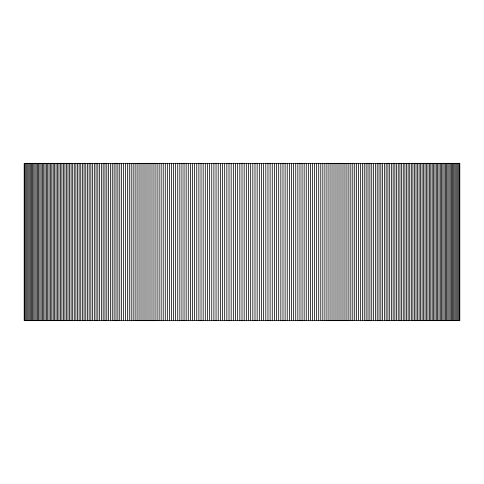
<?xml version="1.0" encoding="UTF-8"?>
<svg xmlns="http://www.w3.org/2000/svg" width="484" height="484" viewBox="0 0 484 484"><rect width="100%" height="100%" fill="white"/><g stroke="black" fill="none" stroke-linecap="round" stroke-linejoin="round"><path stroke-width="0.73" d="M459.147 163.35L459.147 320.65M458.088 163.35L458.088 320.65M457.011 163.35L457.011 320.65M455.922 163.35L455.922 320.65M454.815 163.35L454.815 320.65M453.689 163.35L453.689 320.65M452.546 163.35L452.546 320.65M451.39 163.35L451.39 320.65M450.217 163.35L450.217 320.65M449.031 163.35L449.031 320.65M447.827 163.35L447.827 320.65M446.611 163.35L446.611 320.65M445.371 163.35L445.371 320.65M444.124 163.35L444.124 320.65M442.86 163.35L442.86 320.65M441.577 163.35L441.577 320.65M440.283 163.35L440.283 320.65M438.97 163.35L438.97 320.65M437.645 163.35L437.645 320.65M436.302 163.35L436.302 320.65M434.947 163.35L434.947 320.65M433.573 163.35L433.573 320.65M432.188 163.35L432.188 320.65M430.79 163.35L430.79 320.65M429.375 163.35L429.375 320.65M427.947 163.35L427.947 320.65M426.501 163.35L426.501 320.65M425.049 163.35L425.049 320.65M423.579 163.35L423.579 320.65M422.09 163.35L422.09 320.65M420.596 163.35L420.596 320.65M419.084 163.35L419.084 320.65M417.553 163.35L417.553 320.65M416.016 163.35L416.016 320.65M414.467 163.35L414.467 320.65M412.9 163.35L412.9 320.65M411.321 163.35L411.321 320.65M409.73 163.35L409.73 320.65M408.127 163.35L408.127 320.65M406.512 163.35L406.512 320.65M404.884 163.35L404.884 320.65M403.239 163.35L403.239 320.65M401.587 163.35L401.587 320.65M399.923 163.35L399.923 320.65M398.241 163.35L398.241 320.65M396.553 163.35L396.553 320.65M394.853 163.35L394.853 320.65M393.141 163.35L393.141 320.65M391.417 163.35L391.417 320.65M389.68 163.35L389.68 320.65M387.932 163.35L387.932 320.65M386.171 163.35L386.171 320.65M384.405 163.35L384.405 320.65M382.626 163.35L382.626 320.65M380.835 163.35L380.835 320.65M379.032 163.35L379.032 320.65M377.217 163.35L377.217 320.65M375.396 163.35L375.396 320.65M373.563 163.35L373.563 320.65M371.724 163.35L371.724 320.65M369.873 163.35L369.873 320.65M368.009 163.35L368.009 320.65M366.134 163.35L366.134 320.65M364.258 163.35L364.258 320.65M362.365 163.35L362.365 320.65M360.465 163.35L360.465 320.65M358.559 163.35L358.559 320.65M356.641 163.35L356.641 320.65M354.711 163.35L354.711 320.65M352.782 163.35L352.782 320.65M350.833 163.35L350.833 320.65M348.885 163.35L348.885 320.65M346.925 163.35L346.925 320.65M344.959 163.35L344.959 320.65M342.981 163.35L342.981 320.65M340.996 163.35L340.996 320.65M339.006 163.35L339.006 320.65M337.009 163.35L337.009 320.65M335.007 163.35L335.007 320.65M332.992 163.35L332.992 320.65M330.971 163.35L330.971 320.65M328.945 163.35L328.945 320.65M326.912 163.35L326.912 320.65M324.873 163.35L324.873 320.65M322.828 163.35L322.828 320.65M320.777 163.35L320.777 320.65M318.72 163.35L318.72 320.65M316.657 163.35L316.657 320.65M314.588 163.35L314.588 320.65M312.513 163.35L312.513 320.65M310.432 163.35L310.432 320.65M308.35 163.35L308.35 320.65M306.257 163.35L306.257 320.65M304.164 163.35L304.164 320.65M302.064 163.35L302.064 320.65M299.959 163.35L299.959 320.65M297.848 163.35L297.848 320.65M295.736 163.35L295.736 320.65M293.619 163.35L293.619 320.65M291.495 163.35L291.495 320.65M289.372 163.35L289.372 320.65M287.242 163.35L287.242 320.65M285.112 163.35L285.112 320.65M282.977 163.35L282.977 320.65M280.841 163.35L280.841 320.65M278.699 163.35L278.699 320.65M276.552 163.35L276.552 320.65M274.404 163.35L274.404 320.65M272.256 163.35L272.256 320.65M270.108 163.35L270.108 320.65M267.954 163.35L267.954 320.65M265.795 163.35L265.795 320.65M263.641 163.35L263.641 320.65M261.481 163.35L261.481 320.65M259.321 163.35L259.321 320.65M257.155 163.35L257.155 320.65M254.995 163.35L254.995 320.65M252.829 163.35L252.829 320.65M250.664 163.35L250.664 320.65M248.498 163.35L248.498 320.65M246.332 163.35L246.332 320.65M244.166 163.35L244.166 320.65M242 163.35L242 320.65M239.834 163.35L239.834 320.65M237.668 163.35L237.668 320.65M235.502 163.35L235.502 320.65M233.336 163.35L233.336 320.65M231.171 163.35L231.171 320.65M229.005 163.35L229.005 320.65M226.845 163.35L226.845 320.65M224.679 163.35L224.679 320.65M222.519 163.35L222.519 320.65M220.359 163.35L220.359 320.65M218.205 163.35L218.205 320.65M216.046 163.35L216.046 320.65M213.892 163.35L213.892 320.65M211.744 163.35L211.744 320.65M209.596 163.35L209.596 320.65M207.448 163.35L207.448 320.65M205.301 163.35L205.301 320.65M203.159 163.35L203.159 320.65M201.023 163.35L201.023 320.65M198.888 163.35L198.888 320.65M196.758 163.35L196.758 320.65M194.628 163.35L194.628 320.65M192.505 163.35L192.505 320.65M190.381 163.35L190.381 320.65M188.264 163.35L188.264 320.65M186.152 163.35L186.152 320.65M184.041 163.35L184.041 320.65M181.936 163.35L181.936 320.65M179.836 163.35L179.836 320.65M177.743 163.35L177.743 320.65M175.65 163.35L175.65 320.65M173.568 163.35L173.568 320.65M171.487 163.35L171.487 320.65M169.412 163.35L169.412 320.65M167.343 163.35L167.343 320.65M165.28 163.35L165.28 320.65M163.223 163.35L163.223 320.65M161.172 163.35L161.172 320.65M159.127 163.35L159.127 320.65M157.088 163.35L157.088 320.65M155.055 163.35L155.055 320.65M153.029 163.35L153.029 320.65M151.008 163.35L151.008 320.65M148.993 163.35L148.993 320.65M146.991 163.35L146.991 320.65M144.994 163.35L144.994 320.65M143.004 163.35L143.004 320.65M141.019 163.35L141.019 320.65M139.041 163.35L139.041 320.65M137.075 163.35L137.075 320.65M135.115 163.35L135.115 320.65M133.167 163.35L133.167 320.65M131.218 163.35L131.218 320.65M129.288 163.35L129.288 320.65M127.359 163.35L127.359 320.65M125.441 163.35L125.441 320.65M123.535 163.35L123.535 320.65M121.635 163.35L121.635 320.65M119.742 163.35L119.742 320.65M117.866 163.35L117.866 320.65M115.991 163.35L115.991 320.65M114.127 163.35L114.127 320.65M112.276 163.35L112.276 320.65M110.437 163.35L110.437 320.65M108.604 163.35L108.604 320.65M106.782 163.35L106.782 320.65M104.968 163.35L104.968 320.65M103.165 163.35L103.165 320.65M101.374 163.35L101.374 320.65M99.595 163.35L99.595 320.65M97.828 163.35L97.828 320.65M96.068 163.35L96.068 320.65M94.32 163.35L94.32 320.65M92.583 163.35L92.583 320.65M90.859 163.35L90.859 320.65M89.147 163.35L89.147 320.65M87.447 163.35L87.447 320.65M85.759 163.35L85.759 320.65M84.077 163.35L84.077 320.65M82.413 163.35L82.413 320.65M80.761 163.35L80.761 320.65M79.116 163.35L79.116 320.65M77.488 163.35L77.488 320.65M75.873 163.35L75.873 320.65M74.27 163.35L74.27 320.65M72.679 163.35L72.679 320.65M71.1 163.35L71.1 320.65M69.533 163.35L69.533 320.65M67.984 163.35L67.984 320.65M66.447 163.35L66.447 320.65M64.916 163.35L64.916 320.65M63.404 163.35L63.404 320.65M61.91 163.35L61.91 320.65M60.421 163.35L60.421 320.65M58.951 163.35L58.951 320.65M57.499 163.35L57.499 320.65M56.053 163.35L56.053 320.65M54.625 163.35L54.625 320.65M53.21 163.35L53.21 320.65M51.812 163.35L51.812 320.65M50.427 163.35L50.427 320.65M49.053 163.35L49.053 320.65M47.698 163.35L47.698 320.65M46.355 163.35L46.355 320.65M45.03 163.35L45.03 320.65M43.717 163.35L43.717 320.65M42.423 163.35L42.423 320.65M41.14 163.35L41.14 320.65M39.876 163.35L39.876 320.65M38.629 163.35L38.629 320.65M37.389 163.35L37.389 320.65M36.173 163.35L36.173 320.65M34.969 163.35L34.969 320.65M33.783 163.35L33.783 320.65M32.609 163.35L32.609 320.65M31.454 163.35L31.454 320.65M30.311 163.35L30.311 320.65M29.185 163.35L29.185 320.65M28.078 163.35L28.078 320.65M26.989 163.35L26.989 320.65M25.912 163.35L25.912 320.65M24.853 163.35L24.853 320.65M459.8 163.35L24.2 163.35L24.2 320.65L459.8 320.65L459.8 163.35"/></g></svg>
